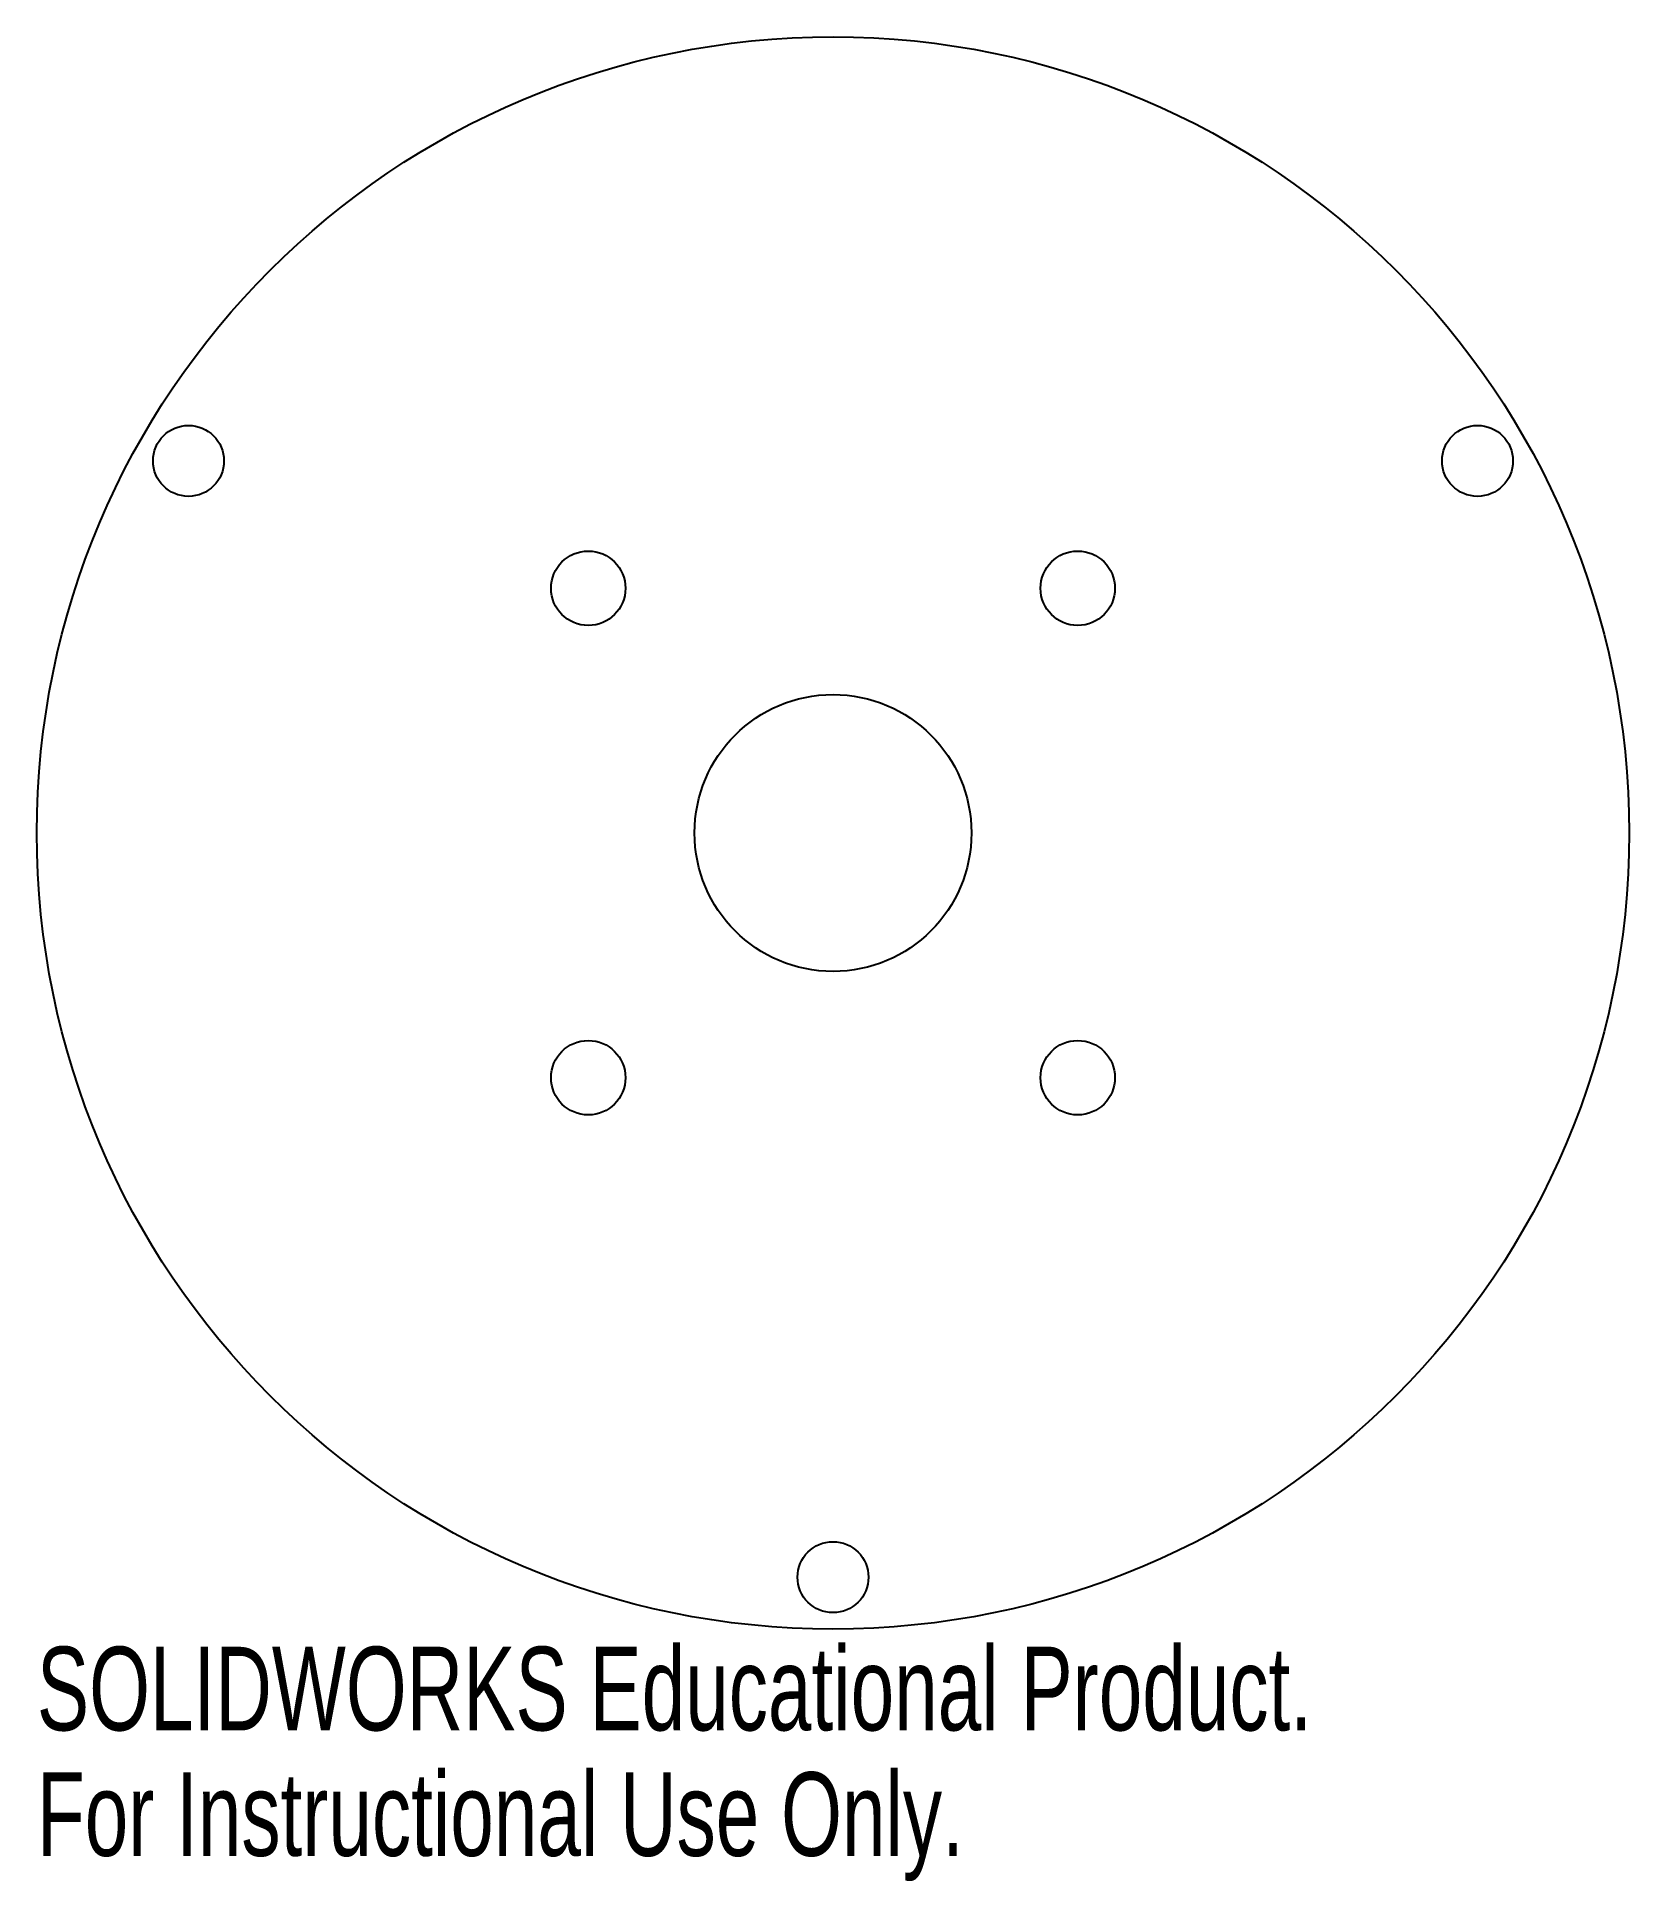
# Model space of a CAD drawing. Header units: millimetres. Extents: x -46 to 46, y -61 to 46.
import ezdxf

# ---------------------------------------------------------------- set-up
doc = ezdxf.new("R2010")
doc.units = ezdxf.units.MM
doc.styles.add('SLDTEXTSTYLE0', font='TXT', dxfattribs={"width": 0.7})

msp = doc.modelspace()

# ---------------------------------------------------------------- linework, layer by layer
at = {"color": 7, "linetype": 'Continuous', "lineweight": 25}
for centre, radius in [((0, 0), 46), ((-37.24, 21.5), 2.05), ((37.24, 21.5), 2.05), ((-14.14, 14.14), 2.15), ((14.14, 14.14), 2.15), ((0, 0), 8), ((-14.14, -14.14), 2.15), ((14.14, -14.14), 2.15), ((0, -43), 2.05)]:
    msp.add_circle(centre, radius, dxfattribs=at)

# ---------------------------------------------------------------- texts
at = {"color": 7, "linetype": 'Continuous', "char_height": 4.8336, "attachment_point": 1, "style": 'SLDTEXTSTYLE0'}
for s, insert in [('SOLIDWORKS Educational Product.', (-46, -47.02)), ('For Instructional Use Only.', (-46, -54.27))]:
    msp.add_mtext(s, dxfattribs=dict(at, insert=insert))

doc.saveas('drawing.dxf')
